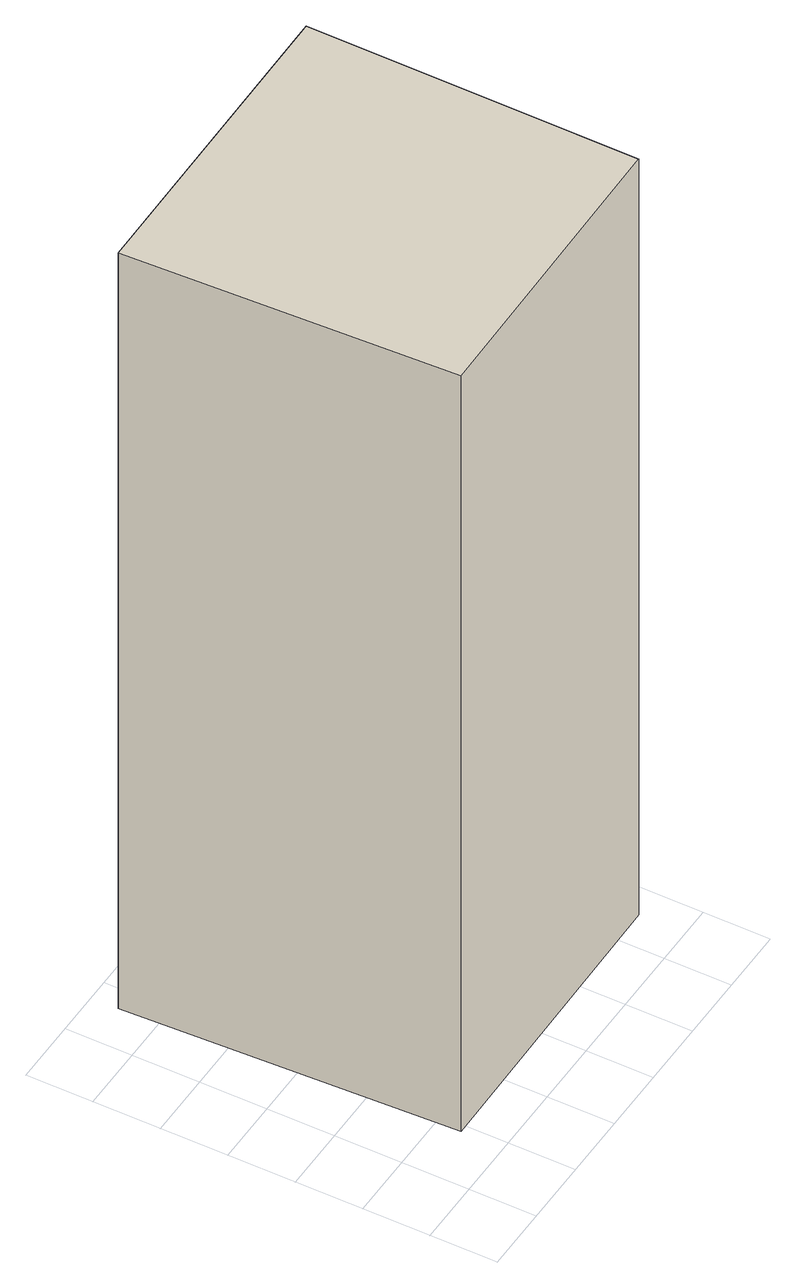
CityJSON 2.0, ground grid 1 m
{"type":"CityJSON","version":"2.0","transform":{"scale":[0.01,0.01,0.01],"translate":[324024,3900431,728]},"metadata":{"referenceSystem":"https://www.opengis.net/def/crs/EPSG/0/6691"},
"CityObjects":{
"building1":{"type":"Building","attributes":{"measuredHeight":13.3,"storeysAboveGround":1,"BuildingDetails.prefecture":"14","BuildingDetails.city":"14382","BuildingDetails.surveyYear":2015},"geometry":[{"type":"Solid","lod":"1","boundaries":[[[[0,1,2,3]],[[2,4,5,3]],[[1,6,4,2]],[[0,7,6,1]],[[3,5,7,0]],[[4,6,7,5]]]]}]}
},
"vertices":[
[68,560,31],[557,564,31],[555,69,31],[89,63,31],[555,69,1363],[89,63,1363],[557,564,1363],[68,560,1363]
]}
